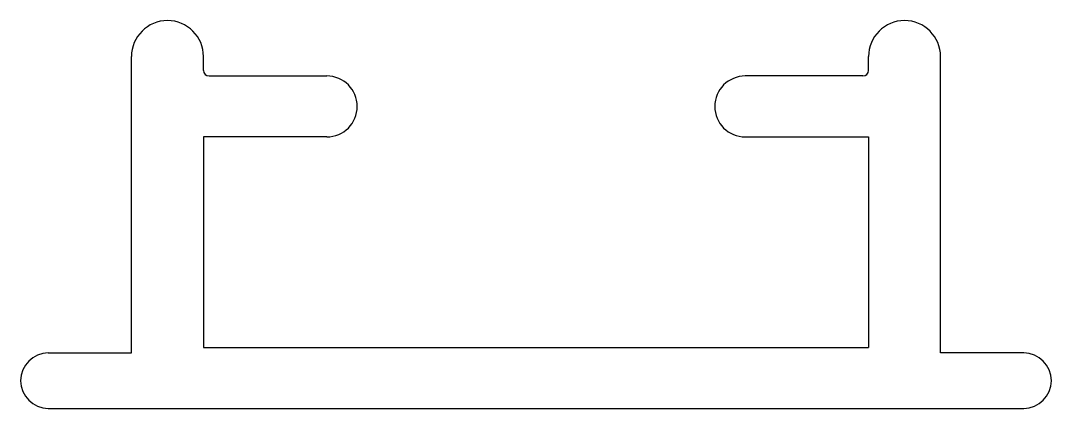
# Model space of a CAD drawing. Extents: x 2378 to 2396.6, y 1136.8 to 1143.8.
import ezdxf

# ---------------------------------------------------------------- set-up
doc = ezdxf.new("R2010")
doc.units = 0
doc.layers.get('0').update_dxf_attribs({"linetype": 'CONTINUOUS'})

msp = doc.modelspace()

# ---------------------------------------------------------------- linework, layer by layer
for p, q in [((2380.05, 1137.822), (2380.05, 1143.172)), ((2381.35, 1142.922), (2381.35, 1143.172)), ((2393.35, 1142.922), (2393.35, 1143.172)), ((2394.65, 1137.822), (2394.65, 1143.172)), ((2381.45, 1142.822), (2383.575, 1142.822)), ((2393.25, 1142.822), (2391.125, 1142.822)), ((2381.35, 1141.722), (2381.35, 1137.922)), ((2383.575, 1141.722), (2381.35, 1141.722)), ((2391.125, 1141.722), (2393.35, 1141.722)), ((2393.35, 1141.722), (2393.35, 1137.922)), ((2378.55, 1137.822), (2380.05, 1137.822)), ((2381.35, 1137.922), (2393.35, 1137.922)), ((2396.15, 1137.822), (2394.65, 1137.822)), ((2378.55, 1136.822), (2396.15, 1136.822))]:
    msp.add_line(p, q)
for centre, radius, start, end in [((2380.7, 1143.172), 0.65, 0, 180), ((2394, 1143.172), 0.65, 0, 180), ((2381.45, 1142.922), 0.1, 180, 270), ((2383.575, 1142.272), 0.55, 270, 90), ((2391.125, 1142.272), 0.55, 90, 270), ((2393.25, 1142.922), 0.1, 270, 360), ((2378.55, 1137.322), 0.5, 90, 270), ((2396.15, 1137.322), 0.5, 270, 90)]:
    msp.add_arc(centre, radius, start, end)

doc.saveas('drawing.dxf')
